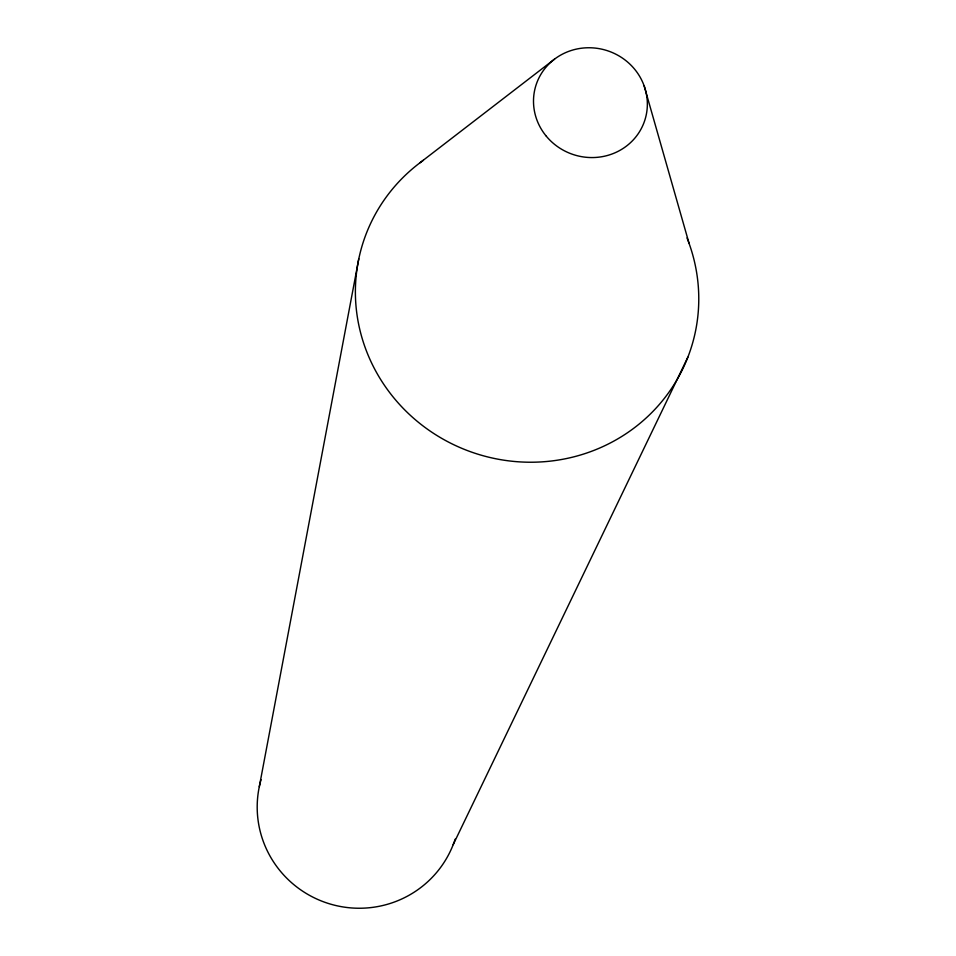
<?xml version="1.0" encoding="UTF-8"?>
<svg xmlns="http://www.w3.org/2000/svg" width="956" height="956" viewBox="0 0 956 956"><rect width="100%" height="100%" fill="white"/><g stroke="black" fill="none" stroke-linecap="round" stroke-linejoin="round"><path stroke-width="1.43" d="M259.291 786.764L358.787 258.837M453.192 844.638L687.818 357.269M419.875 162.855L554.588 59.105M644.165 85.932L689.085 243.422M455.164 839.153A101.527 100.392 18.2 0 1 329.258 903.743A101.527 100.392 18.2 0 1 261.036 779.69M687.017 237.96A172.271 166.272 18.2 0 1 603.953 446.105A172.271 166.272 18.2 0 1 381.265 380.464A172.271 166.272 18.2 0 1 423.4 160.261M546.378 136.302A57.169 54.659 18.2 0 0 643.675 123.444A57.169 54.659 18.2 0 0 581.248 48.254A57.169 54.659 18.2 0 0 546.378 136.302"/></g></svg>
